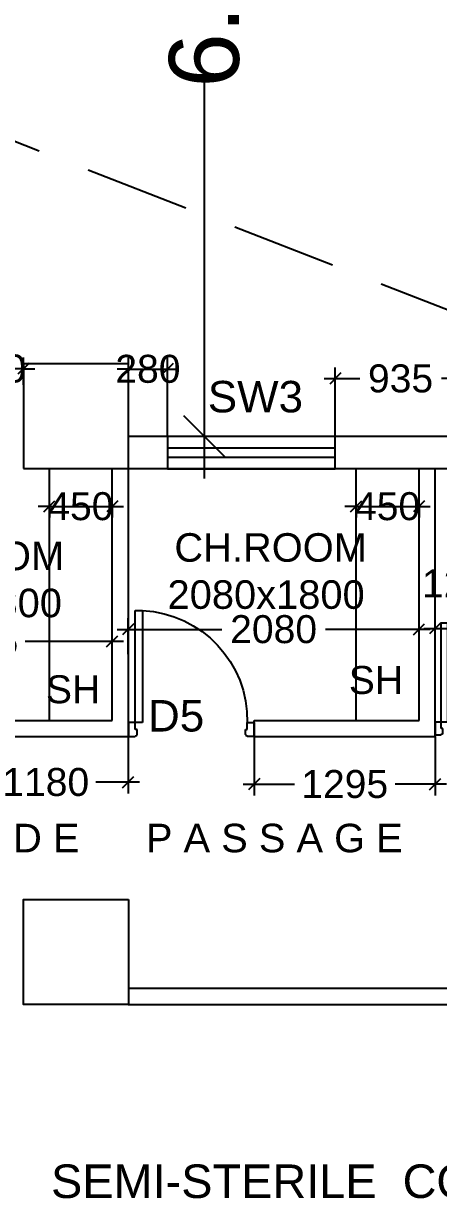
# Model space of a CAD drawing. Extents: x 7897917 to 8423973, y -6487334 to -6173396.
# Drawn here: x 7946896 to 7949864, y -6445796 to -6437396 of the extents above; entities that cross this region are included whole.
import ezdxf
from ezdxf.enums import TextEntityAlignment as Align

# ---------------------------------------------------------------- set-up
doc = ezdxf.new("R2010")
doc.units = 0
doc.header["$LTSCALE"] = 600
doc.header["$MEASUREMENT"] = 0
doc.header["$PDMODE"] = 35
doc.linetypes.add('HIDDEN2', pattern=[0.1875, 0.125, -0.0625])
doc.layers.get('0').update_dxf_attribs({"linetype": 'CONTINUOUS'})
doc.layers.get('Defpoints').update_dxf_attribs({"linetype": 'CONTINUOUS'})
for name, color, linetype in [('DIMEN', 5, 'CONTINUOUS'), ('DOOR', 32, 'CONTINUOUS'), ('Duct', 8, 'CONTINUOUS'), ('joinery', 7, 'CONTINUOUS'), ('LA-column', 3, 'CONTINUOUS'), ('Room Dim', 1, 'CONTINUOUS'), ('Shleves', 7, 'CONTINUOUS'), ('TEXT', 6, 'CONTINUOUS'), ('TXT', 6, 'CONTINUOUS'), ('Walls', 7, 'CONTINUOUS'), ('WIN', 151, 'CONTINUOUS'), ('Working Dim', 5, 'CONTINUOUS')]:
    doc.layers.add(name, color=color, linetype=linetype)
doc.styles.add('ari', font='arial.ttf')
doc.styles.add('ARIAL', font='arial.ttf')
doc.styles.get("Standard").update_dxf_attribs({"font": 'romans.shx'})
doc.dimstyles.new('int. dim', dxfattribs={"dimtxt": 450, "dimasz": 80, "dimexe": 80, "dimexo": 0, "dimgap": 70, "dimtad": 0, "dimdec": 0, "dimzin": 12, "dimdsep": 46, "dimtxsty": 'ari', "dimblk": 'OBLIQUE', "dimcen": 2, "dimdle": 80, "dimclrd": 256, "dimclre": 256, "dimclrt": 6, "dimadec": 0, "dimazin": 0, "dimtfac": 1, "dimtdec": 0, "dimtix": 1, "dimtmove": 2, "dimatfit": 3, "dimfxl": 1, "dimtolj": 1, "dimtzin": 0, "dimlwd": -1, "dimlwe": -1, "dimarcsym": 0})
doc.dimstyles.new('STANDARD$0', dxfattribs={"dimscale": 0, "dimtxt": 150, "dimasz": 125, "dimexe": 0.75, "dimexo": 1, "dimgap": 25, "dimtad": 1, "dimdec": 0, "dimdsep": 46, "dimtxsty": 'Standard', "dimblk1": 'DOT', "dimblk2": 'DOT', "dimsah": 1, "dimcen": 2.5, "dimclrd": 1, "dimclre": 1, "dimclrt": 3, "dimadec": 0, "dimazin": 0, "dimtfac": 1, "dimtdec": 0, "dimtmove": 0, "dimatfit": 3, "dimldrblk": 'DOT', "dimfxl": 1, "dimtolj": 1, "dimtzin": 0, "dimarcsym": 0})

# ---------------------------------------------------------------- blocks, each defined once
blk = doc.blocks.new('1000')
at = {"layer": 'DOOR'}
for p, q in [((2.328084391934487e-10, -99.99999967759682), (2.328306436538696e-10, 0)), ((2.328306436538696e-10, 0), (49.71992076533829, -1.10400401631917e-14)), ((49.71992076533829, -1.10400401631917e-14), (49.71992076533829, -2.24999999292196)), ((63.21992071937314, -49.49999981746079), (49.71992076533827, -49.49999981746079)), ((49.71992076533827, -49.49999981746079), (49.71992076533827, -99.99999967759683)), ((63.21992071937316, -13.49999995417894), (60.96992072703401, -13.49999995417894)), ((63.21992071937316, -13.49999995417894), (63.21992071937314, -49.49999981746079)), ((836.7800762170383, -13.49999995417912), (836.7800762170383, -49.49999981746096)), ((836.7800762170383, -13.49999995417912), (839.030076209384, -13.49999995417912)), ((836.7800762170383, -49.49999981746096), (850.2800761710797, -49.49999981746097)), ((850.2800761710797, -1.888001035889812e-13), (850.2800761710797, -2.249999992922137)), ((899.9999969361852, -1.998401437521729e-13), (850.2800761710797, -1.888001035889812e-13)), ((850.2800761710797, -49.49999981746097), (850.2800761710797, -99.999999677597)), ((899.9999969361852, -99.99999967759702), (899.9999969361852, -1.998401437521729e-13)), ((49.71992076533827, -99.99999967759683), (2.328084391934487e-10, -99.99999967759682)), ((49.71992076533827, -99.99999967759683), (49.71992076533809, -900.5601550830567)), ((100.2199206248653, -99.99999967759685), (49.71992076533827, -99.99999967759683)), ((100.2199206248651, -900.5601550830567), (100.2199206248653, -99.99999967759685)), ((850.2800761710797, -99.999999677597), (899.9999969361852, -99.99999967759702)), ((49.71992076533809, -900.5601550830567), (100.2199206248651, -900.5601550830567))]:
    blk.add_line(p, q, dxfattribs=at)
for centre, major_axis, ratio, start_param, end_param in [((49.71992076533829, -13.49999995417894), (-7.954951261716515, 7.954951261716515), 0.9999999998470922, 3.926990817063694, 5.497787143705684), ((850.2800761710797, -13.49999995417912), (7.954951261716481, 7.954951261716479), 0.9999999998470964, 0.7853981634739, 2.356194490115893)]:
    blk.add_ellipse(centre, major_axis=major_axis, ratio=ratio, start_param=start_param, end_param=end_param, dxfattribs=at)
at = {"layer": 'DOOR', "color": 145}
blk.add_ellipse((64.31666899512551, -115.2687638765925), major_axis=(-519.7298879340298, 589.7901797845135), ratio=0.9999999999967074, start_param=2.464943287188103, end_param=4.009476144368086, dxfattribs=at)
blk = doc.blocks.new('_Oblique')
at = {"color": 0, "linetype": 'ByBlock', "lineweight": -2}
blk.add_line((-0.5, -0.5), (0.5, 0.5), dxfattribs=at)
blk = doc.blocks.new('*D252')
at = {"layer": 'Defpoints', "color": 0, "transparency": 16777216}
for p in [(7948190.388729417, -6433418.709827296), (7948292.32519013, -6433418.709827296, 5.131057828135454), (7948293.32519013, -6440348.678998835, 16.08209047215176)]:
    blk.add_point(p, dxfattribs=at)
at = {"layer": 'DIMEN', "color": 8, "transparency": 16777216}
for p, q in [((7948190.388729417, -6433118.709827296), (7948190.388729417, -6435947.667127936)), ((7948292.32519013, -6433418.709827296), (7947890.388729417, -6433418.709827296)), ((7948190.388729417, -6440648.678998835), (7948190.388729417, -6437819.721698196)), ((7948293.32519013, -6440348.678998835), (7947890.388729417, -6440348.678998835))]:
    blk.add_line(p, q, dxfattribs=at)
at = {"layer": 'DIMEN', "color": 8, "transparency": 16777216, "xscale": 300, "yscale": 300, "zscale": 300}
for p, rotation in [((7948190.388729417, -6433418.709827296), 90), ((7948190.388729417, -6440348.678998835), 270)]:
    blk.add_blockref('_Oblique', p, dxfattribs=dict(at, rotation=rotation))
at = {"layer": 'DIMEN', "color": 7, "transparency": 16777216, "insert": (7948190.388729419, -6436883.694413065), "char_height": 500, "attachment_point": 5, "rotation": 90, "style": 'ari'}
blk.add_mtext('\\A1;6.93m', dxfattribs=at)
blk = doc.blocks.new('*D532')
at = {"layer": 'Defpoints', "color": 0, "transparency": 16777216}
for p in [(7948546.123442178, -6442493.742030247, -0.3204164016269377), (7949840.945798093, -6442493.745749821, 3.282725782903492), (7948546.123442178, -6442834.52685852)]:
    blk.add_point(p, dxfattribs=at)
at = {"layer": 'Working Dim', "transparency": 16777216}
for p, q in [((7948546.123442178, -6442493.742030247), (7948546.123442178, -6442914.52685852)), ((7949840.945798093, -6442493.745749821), (7949840.945798093, -6442914.52685852)), ((7948466.123442178, -6442834.52685852), (7948833.561905265, -6442834.52685852)), ((7949920.945798093, -6442834.52685852), (7949553.507335005, -6442834.52685852))]:
    blk.add_line(p, q, dxfattribs=at)
at = {"layer": 'Working Dim', "transparency": 16777216, "xscale": 80, "yscale": 80, "zscale": 80, "rotation": 180}
blk.add_blockref('_Oblique', (7948546.123442178, -6442834.52685852), dxfattribs=at)
at = {"layer": 'Working Dim', "transparency": 16777216, "xscale": 80, "yscale": 80, "zscale": 80}
blk.add_blockref('_Oblique', (7949840.945798093, -6442834.52685852), dxfattribs=at)
at = {"layer": 'Working Dim', "color": 6, "transparency": 16777216, "insert": (7949193.534620135, -6442834.52685852), "char_height": 200, "attachment_point": 5, "style": 'ari'}
blk.add_mtext('\\A1;1295', dxfattribs=at)
blk = doc.blocks.new('*D533')
at = {"layer": 'Defpoints', "color": 0, "transparency": 16777216}
for p in [(7946465.128079242, -6442493.734322032, 13.30150872900494), (7947645.127853247, -6442493.869964984, 13.30150872900494), (7947645.127853247, -6442820.157161366)]:
    blk.add_point(p, dxfattribs=at)
at = {"layer": 'Working Dim', "transparency": 16777216}
for p, q in [((7946465.128079242, -6442493.734322032), (7946465.128079242, -6442900.157161366)), ((7947645.127853247, -6442493.869964984), (7947645.127853247, -6442900.157161366)), ((7946385.128079242, -6442820.157161366), (7946696.246656558, -6442820.157161366)), ((7947725.127853247, -6442820.157161366), (7947414.009275931, -6442820.157161366))]:
    blk.add_line(p, q, dxfattribs=at)
at = {"layer": 'Working Dim', "transparency": 16777216, "xscale": 80, "yscale": 80, "zscale": 80, "rotation": 180}
blk.add_blockref('_Oblique', (7946465.128079242, -6442820.157161366), dxfattribs=at)
at = {"layer": 'Working Dim', "transparency": 16777216, "xscale": 80, "yscale": 80, "zscale": 80}
blk.add_blockref('_Oblique', (7947645.127853247, -6442820.157161366), dxfattribs=at)
at = {"layer": 'Working Dim', "color": 6, "transparency": 16777216, "insert": (7947055.127966245, -6442820.157161366), "char_height": 200, "attachment_point": 5, "style": 'ari'}
blk.add_mtext('\\A1;1180', dxfattribs=at)
blk = doc.blocks.new('*D538')
at = {"layer": 'Defpoints', "color": 0, "transparency": 16777216}
for p in [(7949839.94903776, -6441720.810635098), (7949839.94903776, -6441904.843960199, 5.131057828136074), (7951039.956417864, -6441904.843732161, 5.131057828136074)]:
    blk.add_point(p, dxfattribs=at)
at = {"layer": 'Working Dim', "transparency": 16777216}
for p, q in [((7949839.94903776, -6441904.843960199), (7949839.94903776, -6441640.810635098)), ((7951039.956417864, -6441904.843732161), (7951039.956417864, -6441640.810635098)), ((7949759.94903776, -6441720.810635098), (7950081.071418126, -6441720.810635098)), ((7951119.956417864, -6441720.810635098), (7950798.834037499, -6441720.810635098))]:
    blk.add_line(p, q, dxfattribs=at)
at = {"layer": 'Working Dim', "transparency": 16777216, "xscale": 80, "yscale": 80, "zscale": 80, "rotation": 180}
blk.add_blockref('_Oblique', (7949839.94903776, -6441720.810635098), dxfattribs=at)
at = {"layer": 'Working Dim', "transparency": 16777216, "xscale": 80, "yscale": 80, "zscale": 80}
blk.add_blockref('_Oblique', (7951039.956417864, -6441720.810635098), dxfattribs=at)
at = {"layer": 'Working Dim', "color": 6, "transparency": 16777216, "insert": (7950439.952727812, -6441720.810635098), "char_height": 200, "attachment_point": 5, "style": 'ari'}
blk.add_mtext('\\A1;1200', dxfattribs=at)
blk = doc.blocks.new('*D539')
at = {"layer": 'Defpoints', "color": 0, "transparency": 16777216}
for p in [(7947645.131131448, -6441727.505838274), (7947645.131131448, -6441904.831747279, 13.30150872900413), (7949724.948973901, -6441904.843316616, 5.131057828136074)]:
    blk.add_point(p, dxfattribs=at)
at = {"layer": 'Working Dim', "transparency": 16777216}
for p, q in [((7947645.131131448, -6441904.831747279), (7947645.131131448, -6441647.505838274)), ((7949724.948973901, -6441904.843316616), (7949724.948973901, -6441647.505838274)), ((7947565.131131448, -6441727.505838274), (7948315.040052675, -6441727.505838274)), ((7949804.948973901, -6441727.505838274), (7949055.040052675, -6441727.505838274))]:
    blk.add_line(p, q, dxfattribs=at)
at = {"layer": 'Working Dim', "transparency": 16777216, "xscale": 80, "yscale": 80, "zscale": 80, "rotation": 180}
blk.add_blockref('_Oblique', (7947645.131131448, -6441727.505838274), dxfattribs=at)
at = {"layer": 'Working Dim', "transparency": 16777216, "xscale": 80, "yscale": 80, "zscale": 80}
blk.add_blockref('_Oblique', (7949724.948973901, -6441727.505838274), dxfattribs=at)
at = {"layer": 'Working Dim', "color": 6, "transparency": 16777216, "insert": (7948685.040052675, -6441727.505838274), "char_height": 200, "attachment_point": 5, "style": 'ari'}
blk.add_mtext('\\A1;2080', dxfattribs=at)
blk = doc.blocks.new('*D540')
at = {"layer": 'Defpoints', "color": 0, "transparency": 16777216}
for p in [(7945565.13124739, -6441813.724021191), (7945565.13124739, -6441924.468015481, 13.30150872900494), (7947530.130957305, -6441924.478956944, 13.30150872900494)]:
    blk.add_point(p, dxfattribs=at)
at = {"layer": 'Working Dim', "transparency": 16777216}
for p, q in [((7945565.13124739, -6441924.468015481), (7945565.13124739, -6441733.724021191)), ((7947530.130957305, -6441924.478956944), (7947530.130957305, -6441733.724021191)), ((7945485.13124739, -6441813.724021191), (7946187.658387478, -6441813.724021191)), ((7947610.130957305, -6441813.724021191), (7946907.603817218, -6441813.724021191))]:
    blk.add_line(p, q, dxfattribs=at)
at = {"layer": 'Working Dim', "transparency": 16777216, "xscale": 80, "yscale": 80, "zscale": 80, "rotation": 180}
blk.add_blockref('_Oblique', (7945565.13124739, -6441813.724021191), dxfattribs=at)
at = {"layer": 'Working Dim', "transparency": 16777216, "xscale": 80, "yscale": 80, "zscale": 80}
blk.add_blockref('_Oblique', (7947530.130957305, -6441813.724021191), dxfattribs=at)
at = {"layer": 'Working Dim', "color": 6, "transparency": 16777216, "insert": (7946547.631102348, -6441813.724021191), "char_height": 200, "attachment_point": 5, "style": 'ari'}
blk.add_mtext('\\A1;1965', dxfattribs=at)
blk = doc.blocks.new('*D1005')
at = {"layer": 'Defpoints', "color": 0, "transparency": 16777216}
for p in [(7947925.956416908, -6439866.404332805), (7947646.045959855, -6439978.874503001, 5.131057828131816), (7947925.956416908, -6440348.855830162)]:
    blk.add_point(p, dxfattribs=at)
at = {"layer": 'Working Dim', "transparency": 16777216}
for p, q in [((7947646.045959855, -6439978.874503001), (7947646.045959855, -6439786.404332805)), ((7947925.956416908, -6440348.855830162), (7947925.956416908, -6439786.404332805)), ((7947646.045959855, -6439866.404332805), (7947566.045959855, -6439866.404332805)), ((7947646.045959855, -6439866.404332805), (7947925.956416908, -6439866.404332805)), ((7947925.956416908, -6439866.404332805), (7948005.956416908, -6439866.404332805))]:
    blk.add_line(p, q, dxfattribs=at)
at = {"layer": 'Working Dim', "transparency": 16777216, "xscale": 80, "yscale": 80, "zscale": 80}
blk.add_blockref('_Oblique', (7947646.045959855, -6439866.404332805), dxfattribs=at)
at = {"layer": 'Working Dim', "transparency": 16777216, "xscale": 80, "yscale": 80, "zscale": 80, "rotation": 180}
blk.add_blockref('_Oblique', (7947925.956416908, -6439866.404332805), dxfattribs=at)
at = {"layer": 'Working Dim', "color": 6, "transparency": 16777216, "insert": (7947786.001188382, -6439866.404332805), "char_height": 200, "attachment_point": 5, "style": 'ari'}
blk.add_mtext('\\A1;280', dxfattribs=at)
blk = doc.blocks.new('*D1008')
at = {"layer": 'Defpoints', "color": 0, "transparency": 16777216}
for p in [(7949125.956416908, -6439934.844027005), (7949125.956416908, -6440348.864984876), (7950060.138776808, -6440348.872105752)]:
    blk.add_point(p, dxfattribs=at)
at = {"layer": 'Working Dim', "transparency": 16777216}
for p, q in [((7949125.956416908, -6440348.864984876), (7949125.956416908, -6439854.844027005)), ((7950060.138776808, -6440348.872105752), (7950060.138776808, -6439854.844027005)), ((7949045.956416908, -6439934.844027005), (7949301.355918823, -6439934.844027005)), ((7950140.138776808, -6439934.844027005), (7949884.739274893, -6439934.844027005))]:
    blk.add_line(p, q, dxfattribs=at)
at = {"layer": 'Working Dim', "transparency": 16777216, "xscale": 80, "yscale": 80, "zscale": 80, "rotation": 180}
blk.add_blockref('_Oblique', (7949125.956416908, -6439934.844027005), dxfattribs=at)
at = {"layer": 'Working Dim', "transparency": 16777216, "xscale": 80, "yscale": 80, "zscale": 80}
blk.add_blockref('_Oblique', (7950060.138776808, -6439934.844027005), dxfattribs=at)
at = {"layer": 'Working Dim', "color": 6, "transparency": 16777216, "insert": (7949593.047596858, -6439934.844027005), "char_height": 200, "attachment_point": 5, "style": 'ari'}
blk.add_mtext('\\A1;935', dxfattribs=at)
blk = doc.blocks.new('*D1009')
at = {"layer": 'Defpoints', "color": 0, "transparency": 16777216}
for p in [(7946465.956369675, -6439864.256093694), (7946896.045959855, -6439978.874503001, 5.131057828131816), (7946465.956369675, -6440348.731224653)]:
    blk.add_point(p, dxfattribs=at)
at = {"layer": 'Working Dim', "transparency": 16777216}
for p, q in [((7946465.956369675, -6440348.731224653), (7946465.956369675, -6439784.256093694)), ((7946896.045959855, -6439978.874503001), (7946896.045959855, -6439784.256093694)), ((7946465.956369675, -6439864.256093694), (7946385.956369675, -6439864.256093694)), ((7946896.045959855, -6439864.256093694), (7946465.956369675, -6439864.256093694)), ((7946896.045959855, -6439864.256093694), (7946976.045959855, -6439864.256093694))]:
    blk.add_line(p, q, dxfattribs=at)
at = {"layer": 'Working Dim', "transparency": 16777216, "xscale": 80, "yscale": 80, "zscale": 80}
blk.add_blockref('_Oblique', (7946465.956369675, -6439864.256093694), dxfattribs=at)
at = {"layer": 'Working Dim', "transparency": 16777216, "xscale": 80, "yscale": 80, "zscale": 80, "rotation": 180}
blk.add_blockref('_Oblique', (7946896.045959855, -6439864.256093694), dxfattribs=at)
at = {"layer": 'Working Dim', "color": 6, "transparency": 16777216, "insert": (7946681.001164765, -6439864.256093694), "char_height": 200, "attachment_point": 5, "style": 'ari'}
blk.add_mtext('\\A1;430', dxfattribs=at)
blk = doc.blocks.new('*D2367')
at = {"layer": 'Defpoints', "color": 0, "transparency": 16777216}
for p in [(7949274.954954962, -6440839.363766546), (7949724.954954959, -6440839.366292622), (7949724.954954959, -6440848.37914716)]:
    blk.add_point(p, dxfattribs=at)
at = {"layer": 'Working Dim', "transparency": 16777216}
for p, q in [((7949274.954954962, -6440848.37914716), (7949194.954954962, -6440848.37914716)), ((7949274.954954962, -6440839.363766546), (7949274.954954962, -6440928.37914716)), ((7949274.954954962, -6440848.37914716), (7949724.954954959, -6440848.37914716)), ((7949724.954954959, -6440839.366292622), (7949724.954954959, -6440928.37914716)), ((7949724.954954959, -6440848.37914716), (7949804.954954959, -6440848.37914716))]:
    blk.add_line(p, q, dxfattribs=at)
at = {"layer": 'Working Dim', "transparency": 16777216, "xscale": 80, "yscale": 80, "zscale": 80}
blk.add_blockref('_Oblique', (7949274.954954962, -6440848.37914716), dxfattribs=at)
at = {"layer": 'Working Dim', "transparency": 16777216, "xscale": 80, "yscale": 80, "zscale": 80, "rotation": 180}
blk.add_blockref('_Oblique', (7949724.954954959, -6440848.37914716), dxfattribs=at)
at = {"layer": 'Working Dim', "color": 6, "transparency": 16777216, "insert": (7949499.95495496, -6440848.37914716), "char_height": 200, "attachment_point": 5, "style": 'ari'}
blk.add_mtext('\\A1;450', dxfattribs=at)
blk = doc.blocks.new('*D2368')
at = {"layer": 'Defpoints', "color": 0, "transparency": 16777216}
for p in [(7947081.137048661, -6440839.351451547), (7947531.137048657, -6440839.353977622), (7947531.137048657, -6440848.36683216)]:
    blk.add_point(p, dxfattribs=at)
at = {"layer": 'Working Dim', "transparency": 16777216}
for p, q in [((7947081.137048661, -6440848.36683216), (7947001.137048661, -6440848.36683216)), ((7947081.137048661, -6440839.351451547), (7947081.137048661, -6440928.36683216)), ((7947081.137048661, -6440848.36683216), (7947531.137048657, -6440848.36683216)), ((7947531.137048657, -6440839.353977622), (7947531.137048657, -6440928.36683216)), ((7947531.137048657, -6440848.36683216), (7947611.137048657, -6440848.36683216))]:
    blk.add_line(p, q, dxfattribs=at)
at = {"layer": 'Working Dim', "transparency": 16777216, "xscale": 80, "yscale": 80, "zscale": 80}
blk.add_blockref('_Oblique', (7947081.137048661, -6440848.36683216), dxfattribs=at)
at = {"layer": 'Working Dim', "transparency": 16777216, "xscale": 80, "yscale": 80, "zscale": 80, "rotation": 180}
blk.add_blockref('_Oblique', (7947531.137048657, -6440848.36683216), dxfattribs=at)
at = {"layer": 'Working Dim', "color": 6, "transparency": 16777216, "insert": (7947306.137048659, -6440848.36683216), "char_height": 200, "attachment_point": 5, "style": 'ari'}
blk.add_mtext('\\A1;450', dxfattribs=at)

msp = doc.modelspace()

# ---------------------------------------------------------------- linework, layer by layer
at = {"layer": 'Duct', "color": 8, "linetype": 'HIDDEN2', "ltscale": 10}
msp.add_line((7952251.049030497, -6440348.760657359), (7935391.635129078, -6433788.708376673), dxfattribs=at)
at = {"layer": 'LA-column', "color": 2, "flags": 128}
for points, elevation in [([(7946896.043370615, -6440578.751734295), (7947646.043370615, -6440578.751734295), (7947646.043370615, -6439828.751734295), (7946896.043370615, -6439828.751734295)], 5.131057828113626), ([(7947646.046182926, -6443658.836980125), (7947646.046182926, -6444408.836980125), (7946896.046182926, -6444408.836980125), (7946896.046182926, -6443658.836980125)], 2.091664755327656)]:
    msp.add_lwpolyline(points, close=True, dxfattribs=dict(at, elevation=elevation))
at = {"layer": 'Shleves', "linetype": 'Continuous'}
msp.add_line((7949274.94631358, -6442378.756433955), (7949274.956417882, -6440578.756433955), dxfattribs=at)
at = {"layer": 'Walls'}
for p, q in [((7951720.046980034, -6440348.884758528), (7947646.138510774, -6440348.853704851)), ((7947645.77708663, -6440578.889884117), (7947646.138510774, -6440578.889486448)), ((7951720.044957592, -6440578.782356291), (7947646.138510077, -6440579.014766882)), ((7946465.128719254, -6442378.73470581), (7947531.12840658, -6442378.870013235)), ((7948546.124082192, -6442378.742272046), (7949724.946341635, -6442378.745897998)), ((7946465.128079242, -6442493.734322032), (7947646.127853247, -6442493.869964984)), ((7948546.123442178, -6442493.742030247), (7949839.945798093, -6442493.745749821))]:
    msp.add_line(p, q, dxfattribs=at)
at = {"layer": 'Walls', "linetype": 'Continuous'}
for p, q in [((7947081.128406479, -6442378.886960371), (7947081.138511554, -6440578.749208219)), ((7947531.128406472, -6442378.889486447), (7947531.138511547, -6440578.751734295)), ((7947646.127853139, -6442493.889486446), (7947646.138510774, -6440578.889486448)), ((7948525.956416908, -6440578.8976984), (7948525.95641753, -6440578.785580463)), ((7949724.94631357, -6442378.759802056), (7949724.956417873, -6440578.759802056)), ((7949839.945760242, -6442493.759802056), (7949839.956417876, -6440578.759802057)), ((7948546.12344206, -6442493.76350231), (7948546.124082188, -6442378.742716256)), ((7947645.778301607, -6444293.806676446), (7952989.7785689, -6444293.825012111)), ((7947645.778301607, -6444408.806251129), (7952989.59165441, -6444408.824384535))]:
    msp.add_line(p, q, dxfattribs=at)
at = {"layer": 'WIN', "linetype": 'Continuous'}
for points in [[(7949125.956416908, -6440348.89746659), (7947925.956416908, -6440348.89746659), (7947925.956416908, -6440578.8976984), (7949125.956416908, -6440578.8976984)], [(7949125.956416908, -6440431.680927274), (7947925.956416908, -6440431.680927274), (7947925.956416908, -6440496.114237715), (7949125.956416908, -6440496.114237715)]]:
    msp.add_lwpolyline(points, close=True, dxfattribs=at)

# ---------------------------------------------------------------- block references
at = {"layer": 'DOOR', "linetype": 'Continuous', "xscale": -1, "rotation": 179.9999871400344}
msp.add_blockref('1000', (7947646.127853953, -6442493.743490759), dxfattribs=at)
at = {"layer": 'DOOR', "linetype": 'Continuous', "xscale": -0.8888888917863592, "yscale": 0.8888888955116272, "zscale": 0.8888888952223155, "rotation": 179.9999871533746}
msp.add_blockref('1000', (7949839.946027058, -6442480.705991944), dxfattribs=at)

# ---------------------------------------------------------------- texts
at = {"layer": 'joinery', "style": 'ari'}
for s, p in [('SW3', (7948554.85582267, -6440176.48079392)), ('D5', (7947987.5448129, -6442458.043217618))]:
    msp.add_text(s, height=225, dxfattribs=at).set_placement(p, align=Align.CENTER)
at = {"layer": 'Room Dim', "style": 'ARIAL'}
for s, height, p in [('1200x1800', 200, (7950436.785635293, -6441498.966673369)), ('2080x1800', 204, (7948631.361780014, -6441580.933642413)), ('1965x1800', 204, (7946465.965552544, -6441641.060009941))]:
    msp.add_text(s, height=height, dxfattribs=at).set_placement(p, align=Align.CENTER)
at = {"layer": 'Shleves', "color": 10, "style": 'ARIAL'}
for p in [(7949222.610876113, -6442189.48372973), (7947056.559056614, -6442255.940808187)]:
    msp.add_text('SH', height=200, dxfattribs=at).set_placement(p)
at = {"layer": 'TEXT', "color": 7, "style": 'ARIAL'}
for s, p in [('CH.ROOM', (7948663.711645938, -6441244.138595089)), ('CH.ROOM', (7946498.315418467, -6441304.264962617)), ('1.80 M      W I D E      P A S S A G E', (7947288.737670342, -6443321.375126879))]:
    msp.add_text(s, height=204, dxfattribs=at).set_placement(p, align=Align.CENTER)
at = {"layer": 'TXT', "color": 7, "style": 'ARIAL'}
msp.add_text('2.40 M  WIDE   SEMI-STERILE  CORRIDOR', height=240, dxfattribs=at).set_placement((7948080.004319971, -6445793.078498442), align=Align.CENTER)

# ---------------------------------------------------------------- dimensions: what is measured, and where the dimension line sits
at = {"layer": 'DIMEN'}
dim = msp.add_linear_dim(base=(7948190.388729417, -6433418.709827296), p1=(7948293.32519013, -6440348.678998835, 16.08209047215176), p2=(7948292.32519013, -6433418.709827296, 5.131057828135454), angle=90, dimstyle='STANDARD$0', override={"dimscale": 1, "dimtxt": 500, "dimasz": 300, "dimexe": 300, "dimexo": 0, "dimgap": 1, "dimtad": 0, "dimdec": 2, "dimlfac": 0.001, "dimzin": 0, "dimpost": 'm', "dimtxsty": 'ari', "dimblk1": 'Oblique', "dimblk2": 'Oblique', "dimcen": 0, "dimdle": 300, "dimclrd": 8, "dimclre": 8, "dimclrt": 7, "dimadec": 2, "dimtdec": 2, "dimtmove": 2, "dimfxl": 0.75, "dimfrac": 1, "dimlwd": 65535, "dimlwe": 65535}, dxfattribs=at)
dim.commit()
dim.dimension.update_dxf_attribs({"geometry": '*D252', "text_midpoint": (7948190.388729419, -6436883.694413065)})
at = {"layer": 'Working Dim'}
for base, p1, p2, override, picture, middle in [((7946465.956369675, -6439864.256093694), (7946896.045959855, -6439978.874503001, 5.131057828131816), (7946465.956369675, -6440348.731224653), {"dimtxt": 200, "dimarcsym": 1}, '*D1009', (7946681.001164765, -6439864.256093694)), ((7947925.956416908, -6439866.404332805), (7947646.045959855, -6439978.874503001, 5.131057828131816), (7947925.956416908, -6440348.855830162), {"dimtxt": 200, "dimarcsym": 1}, '*D1005', (7947786.001188382, -6439866.404332805)), ((7949839.94903776, -6441720.810635098), (7951039.956417864, -6441904.843732161, 5.131057828136074), (7949839.94903776, -6441904.843960199, 5.131057828136074), {"dimtxt": 200}, '*D538', (7950439.952727812, -6441720.810635098)), ((7947645.131131448, -6441727.505838274), (7949724.948973901, -6441904.843316616, 5.131057828136074), (7947645.131131448, -6441904.831747279, 13.30150872900413), {"dimtxt": 200}, '*D539', (7948685.040052675, -6441727.505838274)), ((7945565.13124739, -6441813.724021191), (7947530.130957305, -6441924.478956944, 13.30150872900494), (7945565.13124739, -6441924.468015481, 13.30150872900494), {"dimtxt": 200}, '*D540', (7946547.631102348, -6441813.724021191)), ((7947645.127853247, -6442820.157161366), (7946465.128079242, -6442493.734322032, 13.30150872900494), (7947645.127853247, -6442493.869964984, 13.30150872900494), {"dimtxt": 200}, '*D533', (7947055.127966245, -6442820.157161366)), ((7948546.123442178, -6442834.52685852), (7949840.945798093, -6442493.745749821, 3.282725782903492), (7948546.123442178, -6442493.742030247, -0.3204164016269377), {"dimtxt": 200}, '*D532', (7949193.534620135, -6442834.52685852))]:
    dim = msp.add_linear_dim(base=base, p1=p1, p2=p2, angle=180, dimstyle='int. dim', override=override, dxfattribs=at)
    dim.commit()
    dim.dimension.update_dxf_attribs({"geometry": picture, "text_midpoint": middle})
dim = msp.add_linear_dim(base=(7949125.956416908, -6439934.844027005), p1=(7950060.138776808, -6440348.872105752), p2=(7949125.956416908, -6440348.864984876), angle=180, text='935', dimstyle='int. dim', override={"dimtxt": 200, "dimarcsym": 1}, dxfattribs=at)
dim.commit()
dim.dimension.update_dxf_attribs({"geometry": '*D1008', "text_midpoint": (7949593.047596858, -6439934.844027005)})
for base, p1, p2, picture, middle in [((7947531.137048657, -6440848.36683216), (7947081.137048661, -6440839.351451547), (7947531.137048657, -6440839.353977622), '*D2368', (7947306.137048659, -6440848.36683216)), ((7949724.954954959, -6440848.37914716), (7949274.954954962, -6440839.363766546), (7949724.954954959, -6440839.366292622), '*D2367', (7949499.95495496, -6440848.37914716))]:
    dim = msp.add_linear_dim(base=base, p1=p1, p2=p2, dimstyle='int. dim', override={"dimtxt": 200, "dimarcsym": 1}, dxfattribs=at)
    dim.commit()
    dim.dimension.update_dxf_attribs({"geometry": picture, "text_midpoint": middle})

doc.saveas('drawing.dxf')
